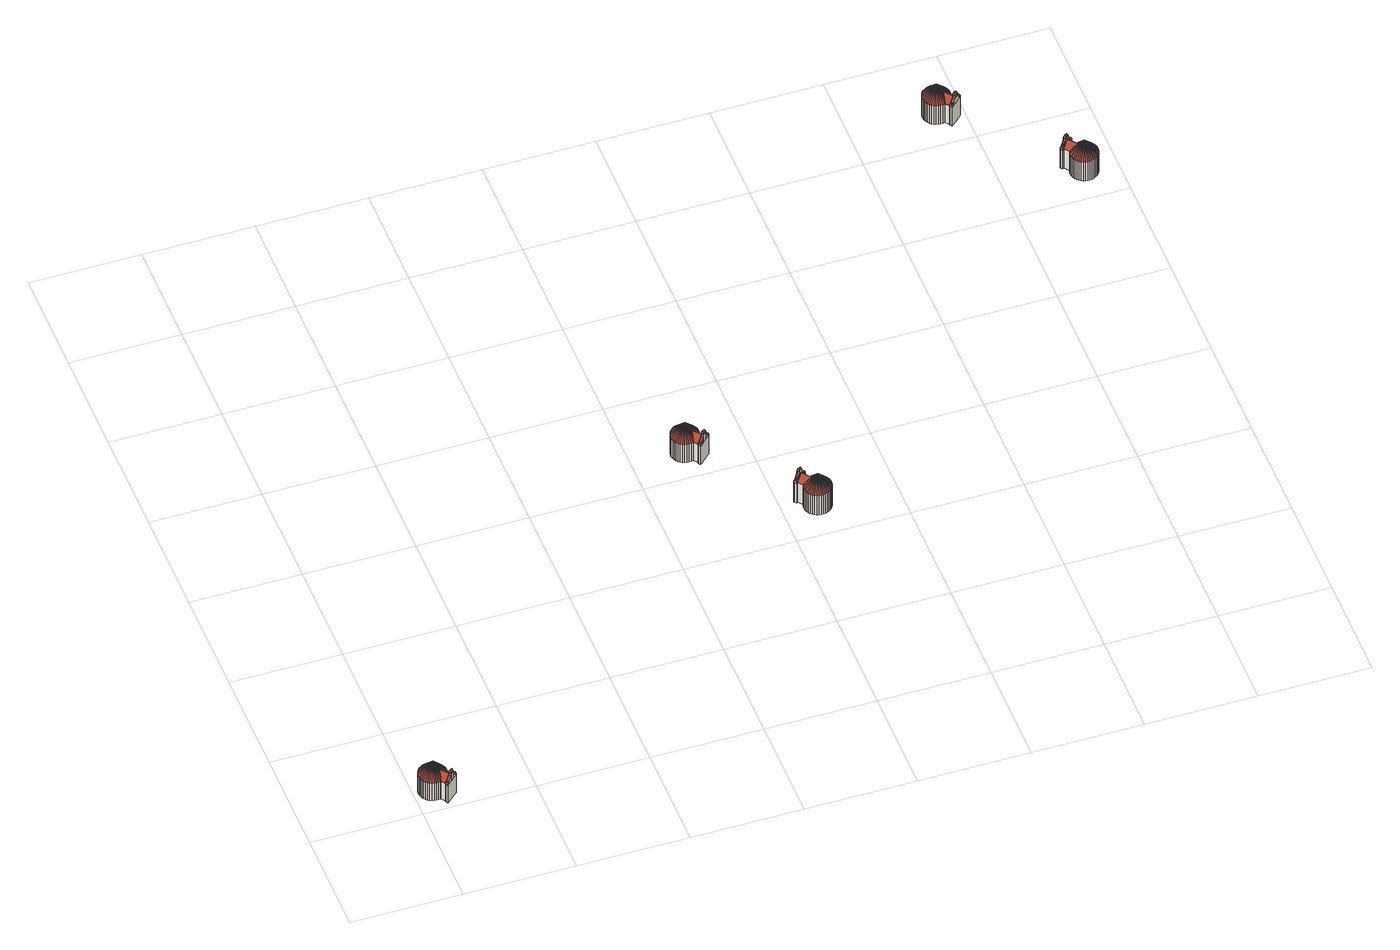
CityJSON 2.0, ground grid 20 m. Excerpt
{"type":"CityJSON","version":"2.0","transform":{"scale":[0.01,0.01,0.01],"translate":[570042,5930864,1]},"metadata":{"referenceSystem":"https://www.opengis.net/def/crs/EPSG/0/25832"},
"CityObjects":{
"building1":{"type":"Building","attributes":{"Grundfläche 2D":"21.886890","Grundhöhe NN":"1.999"},"children":["building1-1","building1-2","building1-3","building1-4"],"geometry":[{"type":"Solid","lod":"3","boundaries":[[[[0,1,2,3,4,5,6,7,8,9,10,11,12,13,14,15,16,17,18,19,20]],[[16,21,22,17]],[[23,22,21]],[[24,22,23]],[[25,22,24]],[[26,22,25]],[[27,22,26]],[[28,22,27]],[[29,22,28]],[[30,22,29]],[[31,22,30]],[[32,22,31]],[[33,22,32]],[[34,22,33]],[[35,22,34]],[[36,22,35]],[[37,22,36]],[[38,22,37]],[[39,22,38]],[[40,22,39]],[[41,22,40]],[[42,22,41]],[[43,22,42]],[[44,22,43]],[[45,22,44]],[[46,22,45]],[[47,22,46]],[[48,22,47]],[[49,22,48]],[[50,22,49]],[[51,22,50]],[[52,22,51]],[[53,22,52]],[[54,22,53]],[[55,22,54]],[[2,1,56,22,55]],[[57,18,17,22]],[[22,58,19,18,57]],[[22,59,20,19,58]],[[22,60,0,20,59]],[[22,56,1,0,60]],[[4,3,61,62]],[[5,4,62,63]],[[64,65,66,67,68,69,13,12,11,10,9,8,7,6,5,63,70]],[[14,13,69,71]],[[15,14,71,72]],[[16,15,72,73]],[[21,16,73,74]],[[23,21,74,75]],[[24,23,75,76]],[[25,24,76,77]],[[26,25,77,78]],[[27,26,78,79]],[[28,27,79,80]],[[29,28,80,81]],[[30,29,81,82]],[[31,30,82,83]],[[32,31,83,84]],[[33,32,84,85]],[[34,33,85,86]],[[35,34,86,87]],[[36,35,87,88]],[[37,36,88,89]],[[38,37,89,90]],[[39,38,90,91]],[[40,39,91,92]],[[41,40,92,93]],[[42,41,93,94]],[[43,42,94,95]],[[44,43,95,96]],[[45,44,96,97]],[[46,45,97,98]],[[47,46,98,99]],[[48,47,99,100]],[[49,48,100,101]],[[50,49,101,102]],[[51,50,102,103]],[[52,51,103,104]],[[53,52,104,105]],[[54,53,105,106]],[[55,54,106,107]],[[2,55,107,108]],[[3,2,108,61]],[[99,98,97,96,95,94,93,92,91,90,89,88,87,86,85,84,83,82,81,80,79,78,77,76,75,74,73,72,71,69,68,67,66,65,64,70,63,62,61,108,107,106,105,104,103,102,101,100]]]],"semantics":{"surfaces":[{"type":"RoofSurface"},{"type":"WallSurface"},{"type":"GroundSurface"}],"values":[[0,0,0,0,0,0,0,0,0,0,0,0,0,0,0,0,0,0,0,0,0,0,0,0,0,0,0,0,0,0,0,0,0,0,0,0,0,0,0,0,0,1,1,1,1,1,1,1,1,1,1,1,1,1,1,1,1,1,1,1,1,1,1,1,1,1,1,1,1,1,1,1,1,1,1,1,1,1,1,1,1,1,1,2]]}}]},
"building1-1":{"type":"BuildingInstallation","parents":["building1"],"geometry":[{"type":"MultiSurface","lod":"3","boundaries":[[[16,109,110,57,58,111,112,113,114,15]],[[56,115,116,2,3,117,112,111,59,60]]],"semantics":{"surfaces":[{"type":"RoofSurface"}],"values":[0,0]}}]},
"building1-2":{"type":"BuildingInstallation","parents":["building1"],"geometry":[{"type":"MultiSurface","lod":"3","boundaries":[[[118,119,120,121]],[[119,122,123,120]],[[124,125,123]],[[125,120,123]],[[126,122,119,118,127,128]],[[126,129,113,112,117,130,131,124,123,122]],[[125,124,131,132]],[[120,125,132,133]],[[121,120,133,134]],[[127,118,121,134,135,9,10,136]]],"semantics":{"surfaces":[{"type":"RoofSurface"},{"type":"WallSurface"}],"values":[0,0,0,0,1,1,1,1,1,1]}}]},
"building1-3":{"type":"BuildingInstallation","parents":["building1"],"geometry":[{"type":"MultiSurface","lod":"3","boundaries":[[[137,138,139,140,141]],[[140,142,143,144,141]],[[145,141,144,143]],[[137,141,145,146,138]],[[147,148,149,150,151,152,153]],[[150,149,154,155,151]],[[152,151,155,156,157,153]],[[140,139,158,142]],[[139,13,14,142,158]],[[142,14,15,114,113,129,145,143]],[[4,154,149,148,130,117,3]],[[154,4,5,156,155]],[[5,6,7,8,9,135,147,153,157,156]],[[13,139,138,146,136,10,11,12]]],"semantics":{"surfaces":[{"type":"RoofSurface"},{"type":"WallSurface"}],"values":[0,0,0,0,0,0,0,1,1,1,1,1,1,1]}}]},
"building1-4":{"type":"BuildingInstallation","parents":["building1"],"geometry":[{"type":"MultiSurface","lod":"3","boundaries":[[[127,159,160,126,128]],[[132,131,161,162,134,133]],[[162,147,135,134]],[[160,159,146,145]],[[160,145,129,126]],[[131,130,148,161]],[[162,161,148,147]],[[136,146,159,127]]],"semantics":{"surfaces":[{"type":"RoofSurface"},{"type":"WallSurface"}],"values":[0,0,1,1,1,1,1,1]}}]},
"building2":{"type":"Building","attributes":{"Grundfläche 2D":"21.887660","Grundhöhe NN":"1.999"},"children":["building2-1","building2-2","building2-3","building2-4"],"geometry":[{"type":"Solid","lod":"3","boundaries":[[[[163,164,165,166,167,168,169,170,171,172,173,174,175,176,177,178,179,180,181,182,183,184]],[[180,185,186,181]],[[187,186,185]],[[188,186,187]],[[189,186,188]],[[190,186,189]],[[191,186,190]],[[192,186,191]],[[193,186,192]],[[194,186,193]],[[195,186,194]],[[196,186,195]],[[197,186,196]],[[198,186,197]],[[199,186,198]],[[200,186,199]],[[201,186,200]],[[202,186,201]],[[203,186,202]],[[204,186,203]],[[205,186,204]],[[206,186,205]],[[207,186,206]],[[208,186,207]],[[209,186,208]],[[210,186,209]],[[211,186,210]],[[212,186,211]],[[213,186,212]],[[214,186,213]],[[215,186,214]],[[216,186,215]],[[217,186,216]],[[218,186,217]],[[219,186,218]],[[165,164,220,186,219]],[[221,182,181,186]],[[186,222,183,182,221]],[[186,223,184,183,222]],[[186,224,163,184,223]],[[186,220,164,163,224]],[[167,166,225,226]],[[227,169,168,167,226,228]],[[229,230,231,232,233,234,176,175,174,173,172,171,170,169,227,235]],[[177,176,234,236]],[[178,177,236,237]],[[179,178,237,238]],[[180,179,238,239]],[[185,180,239,240]],[[187,185,240,241]],[[188,187,241,242]],[[189,188,242,243]],[[190,189,243,244]],[[191,190,244,245]],[[192,191,245,246]],[[193,192,246,247]],[[194,193,247,248]],[[195,194,248,249]],[[196,195,249,250]],[[197,196,250,251]],[[198,197,251,252]],[[199,198,252,253]],[[200,199,253,254]],[[201,200,254,255]],[[202,201,255,256]],[[203,202,256,257]],[[204,203,257,258]],[[205,204,258,259]],[[206,205,259,260]],[[207,206,260,261]],[[208,207,261,262]],[[209,208,262,263]],[[210,209,263,264]],[[211,210,264,265]],[[212,211,265,266]],[[213,212,266,267]],[[214,213,267,268]],[[215,214,268,269]],[[216,215,269,270]],[[217,216,270,271]],[[218,217,271,272]],[[219,218,272,273]],[[165,219,273,274]],[[166,165,274,225]],[[264,263,262,261,260,259,258,257,256,255,254,253,252,251,250,249,248,247,246,245,244,243,242,241,240,239,238,237,236,234,233,232,231,230,229,235,227,228,226,225,274,273,272,271,270,269,268,267,266,265]]]],"semantics":{"surfaces":[{"type":"RoofSurface"},{"type":"WallSurface"},{"type":"GroundSurface"}],"values":[[0,0,0,0,0,0,0,0,0,0,0,0,0,0,0,0,0,0,0,0,0,0,0,0,0,0,0,0,0,0,0,0,0,0,0,0,0,0,0,0,0,1,1,1,1,1,1,1,1,1,1,1,1,1,1,1,1,1,1,1,1,1,1,1,1,1,1,1,1,1,1,1,1,1,1,1,1,1,1,1,1,1,1,1,2]]}}]},
"building2-1":{"type":"BuildingInstallation","parents":["building2"],"geometry":[{"type":"MultiSurface","lod":"3","boundaries":[[[275,276,277,278,279,280,281]],[[282,283,284,285]],[[283,282,286,287]],[[288,289,290,277,276,291,284,283,287,292,293,294]],[[295,279,278,277,290,296]],[[295,172,173,174,175,286,282,285,297,280,279]]],"semantics":{"surfaces":[{"type":"RoofSurface"},{"type":"WallSurface"}],"values":[0,0,1,1,1,1]}}]},
"building2-2":{"type":"BuildingInstallation","parents":["building2"],"geometry":[{"type":"MultiSurface","lod":"3","boundaries":[[[179,292,178]],[[180,298,299,221,222,300,294,293,292,179]],[[288,294,300,223,224,220,301,165,166,302,289]]],"semantics":{"surfaces":[{"type":"RoofSurface"}],"values":[0,0,0]}}]},
"building2-3":{"type":"BuildingInstallation","parents":["building2"],"geometry":[{"type":"MultiSurface","lod":"3","boundaries":[[[303,304,305,306,307]],[[308,303,307,309]],[[310,308,311]],[[303,308,310]],[[284,309,307,306,285]],[[284,291,276,311,308,309]],[[310,311,276,275]],[[303,310,275,281]],[[304,303,281,280]],[[280,297,285,306,305,304]]],"semantics":{"surfaces":[{"type":"RoofSurface"},{"type":"WallSurface"}],"values":[0,0,0,0,1,1,1,1,1,1]}}]},
"building2-4":{"type":"BuildingInstallation","parents":["building2"],"geometry":[{"type":"MultiSurface","lod":"3","boundaries":[[[312,313,314,315,316]],[[317,318,316,315]],[[287,316,318]],[[312,316,287,286,313]],[[295,296,290,319,320,321,322,323]],[[324,325,326,321,320,319]],[[322,321,326,327,328,323]],[[315,314,329,317]],[[314,176,177,317,329]],[[317,177,178,292,287,318]],[[289,302,166,167,325,324,319,290]],[[167,168,169,327,326,325]],[[169,170,171,172,295,323,328,327]],[[286,175,176,314,313]]],"semantics":{"surfaces":[{"type":"RoofSurface"},{"type":"WallSurface"}],"values":[0,0,0,0,0,0,0,1,1,1,1,1,1,1]}}]},
"building3":{"type":"Building","attributes":{"Grundfläche 2D":"21.886421","Grundhöhe NN":"1.705"},"children":["building3-1","building3-2","building3-3","building3-4"],"geometry":[{"type":"Solid","lod":"3","boundaries":[[[[330,331,332,333,334,335,336,337,338,339,340,341,342,343,344,345,346,347,348,349,350,351,352,353]],[[354,355,350,349,356]],[[357,354,356]],[[358,354,357]],[[359,354,358]],[[360,354,359]],[[361,354,360]],[[362,354,361]],[[363,354,362]],[[364,354,363]],[[365,354,364]],[[366,354,365]],[[367,354,366]],[[368,354,367]],[[369,354,368]],[[370,354,369]],[[371,354,370]],[[372,354,371]],[[373,354,372]],[[374,354,373]],[[375,354,374]],[[376,354,375]],[[377,354,376]],[[378,354,377]],[[379,354,378]],[[380,354,379]],[[381,354,380]],[[382,354,381]],[[383,354,382]],[[384,354,383]],[[385,354,384]],[[386,354,385]],[[387,354,386]],[[388,354,387]],[[389,354,388]],[[332,331,390,354,389]],[[354,391,351,350,355]],[[354,392,352,351,391]],[[354,393,353,352,392]],[[354,394,330,353,393]],[[354,390,331,330,394]],[[334,333,395,396]],[[397,336,335,334,396,398]],[[399,400,401,402,403,404,405,344,343,342,341,340,339,338,337,336,397,406]],[[407,346,345,344,405,408]],[[347,346,407,409]],[[348,347,409,410]],[[349,348,410,411]],[[356,349,411,412]],[[357,356,412,413]],[[358,357,413,414]],[[359,358,414,415]],[[360,359,415,416]],[[361,360,416,417]],[[362,361,417,418]],[[363,362,418,419]],[[364,363,419,420]],[[365,364,420,421]],[[366,365,421,422]],[[367,366,422,423]],[[368,367,423,424]],[[369,368,424,425]],[[370,369,425,426]],[[371,370,426,427]],[[372,371,427,428]],[[373,372,428,429]],[[374,373,429,430]],[[375,374,430,431]],[[376,375,431,432]],[[377,376,432,433]],[[378,377,433,434]],[[379,378,434,435]],[[380,379,435,436]],[[381,380,436,437]],[[382,381,437,438]],[[383,382,438,439]],[[384,383,439,440]],[[385,384,440,441]],[[386,385,441,442]],[[387,386,442,443]],[[388,387,443,444]],[[389,388,444,445]],[[332,389,445,446]],[[333,332,446,395]],[[435,434,433,432,431,430,429,428,427,426,425,424,423,422,421,420,419,418,417,416,415,414,413,412,411,410,409,407,408,405,404,403,402,401,400,399,406,397,398,396,395,446,445,444,443,442,441,440,439,438,437,436]]]],"semantics":{"surfaces":[{"type":"RoofSurface"},{"type":"WallSurface"},{"type":"GroundSurface"}],"values":[[0,0,0,0,0,0,0,0,0,0,0,0,0,0,0,0,0,0,0,0,0,0,0,0,0,0,0,0,0,0,0,0,0,0,0,0,0,0,0,0,0,1,1,1,1,1,1,1,1,1,1,1,1,1,1,1,1,1,1,1,1,1,1,1,1,1,1,1,1,1,1,1,1,1,1,1,1,1,1,1,1,1,1,1,2]]}}]},
"building3-1":{"type":"BuildingInstallation","parents":["building3"],"geometry":[{"type":"MultiSurface","lod":"3","boundaries":[[[447,448,449,450,451]],[[450,452,453,454,451]],[[455,451,454,453]],[[447,451,455,456,448]],[[457,458,459,460,461,462,463]],[[458,457,464,465,466,459]],[[460,459,466,467,468,461]],[[450,449,469,452]],[[344,345,346,452,469,449]],[[470,471,455,453,452,346,347,472]],[[473,474,333,334,465,464,457,463,475,476]],[[334,335,336,467,466,465]],[[336,337,338,339,340,341,342,343,344,449,448,456,477,478,479,462,461,468,467]]],"semantics":{"surfaces":[{"type":"RoofSurface"},{"type":"WallSurface"}],"values":[0,0,0,0,0,0,0,1,1,1,1,1,1]}}]},
"building3-2":{"type":"BuildingInstallation","parents":["building3"],"geometry":[{"type":"MultiSurface","lod":"3","boundaries":[[[480,481,482,483,484]],[[485,484,486]],[[487,480,484,485]],[[485,486,488]],[[484,483,489,490]],[[486,484,490,491]],[[488,486,491,492]],[[492,471,470,493,476,475,494,487,485,488]],[[495,481,480,487,494,496]],[[495,479,478,477,489,483,482,481]]],"semantics":{"surfaces":[{"type":"RoofSurface"},{"type":"WallSurface"}],"values":[0,0,0,0,1,1,1,1,1,1]}}]},
"building3-3":{"type":"BuildingInstallation","parents":["building3"],"geometry":[{"type":"MultiSurface","lod":"3","boundaries":[[[490,489,497,498,492,491]],[[494,499,500,495,496]],[[498,497,456,455]],[[471,492,498,455]],[[475,463,499,494]],[[500,499,463,462]],[[462,479,495,500]],[[489,477,456,497]]],"semantics":{"surfaces":[{"type":"RoofSurface"},{"type":"WallSurface"}],"values":[0,0,1,1,1,1,1,1]}}]},
"building3-4":{"type":"BuildingInstallation","parents":["building3"],"geometry":[{"type":"MultiSurface","lod":"3","boundaries":[[[348,472,347]],[[349,355,391,392,501,493,470,472,348]],[[390,502,332,333,474,473,476,493,501,393,394]]],"semantics":{"surfaces":[{"type":"RoofSurface"}],"values":[0,0,0]}}]},
"building4":{"type":"Building","attributes":{"Grundfläche 2D":"21.888256","Grundhöhe NN":"1.999"},"children":["building4-1","building4-2","building4-3","building4-4"],"geometry":[{"type":"Solid","lod":"3","boundaries":[[[[503,504,505,506,507,508,509,510,511,512,513,514,515,516,517,518,519,520,521,522,523,524]],[[520,525,526,521]],[[527,526,525]],[[528,526,527]],[[529,526,528]],[[530,526,529]],[[531,526,530]],[[532,526,531]],[[533,526,532]],[[534,526,533]],[[535,526,534]],[[536,526,535]],[[537,526,536]],[[538,526,537]],[[539,526,538]],[[540,526,539]],[[541,526,540]],[[542,526,541]],[[543,526,542]],[[544,526,543]],[[545,526,544]],[[546,526,545]],[[547,526,546]],[[548,526,547]],[[549,526,548]],[[550,526,549]],[[551,526,550]],[[552,526,551]],[[553,526,552]],[[554,526,553]],[[555,526,554]],[[556,526,555]],[[557,526,556]],[[558,526,557]],[[559,526,558]],[[504,560,526,559,505]],[[561,522,521,526]],[[526,562,523,522,561]],[[526,563,524,523,562]],[[526,564,503,524,563]],[[526,560,504,503,564]],[[507,506,565,566]],[[567,509,508,507,566,568]],[[569,570,571,572,573,574,516,515,514,513,512,511,510,509,567,575]],[[576,518,517,516,574,577]],[[519,518,576,578]],[[520,519,578,579]],[[525,520,579,580]],[[527,525,580,581]],[[528,527,581,582]],[[529,528,582,583]],[[530,529,583,584]],[[531,530,584,585]],[[532,531,585,586]],[[533,532,586,587]],[[534,533,587,588]],[[535,534,588,589]],[[536,535,589,590]],[[537,536,590,591]],[[538,537,591,592]],[[539,538,592,593]],[[540,539,593,594]],[[541,540,594,595]],[[542,541,595,596]],[[543,542,596,597]],[[544,543,597,598]],[[545,544,598,599]],[[546,545,599,600]],[[547,546,600,601]],[[548,547,601,602]],[[549,548,602,603]],[[550,549,603,604]],[[551,550,604,605]],[[552,551,605,606]],[[553,552,606,607]],[[554,553,607,608]],[[555,554,608,609]],[[556,555,609,610]],[[557,556,610,611]],[[558,557,611,612]],[[559,558,612,613]],[[505,559,613,614]],[[506,505,614,565]],[[603,602,601,600,599,598,597,596,595,594,593,592,591,590,589,588,587,586,585,584,583,582,581,580,579,578,576,577,574,573,572,571,570,569,575,567,568,566,565,614,613,612,611,610,609,608,607,606,605,604]]]],"semantics":{"surfaces":[{"type":"RoofSurface"},{"type":"WallSurface"},{"type":"GroundSurface"}],"values":[[0,0,0,0,0,0,0,0,0,0,0,0,0,0,0,0,0,0,0,0,0,0,0,0,0,0,0,0,0,0,0,0,0,0,0,0,0,0,0,0,0,1,1,1,1,1,1,1,1,1,1,1,1,1,1,1,1,1,1,1,1,1,1,1,1,1,1,1,1,1,1,1,1,1,1,1,1,1,1,1,1,1,1,2]]}}]},
"building4-1":{"type":"BuildingInstallation","parents":["building4"],"geometry":[{"type":"MultiSurface","lod":"3","boundaries":[[[520,615,616,561,562,617,618,619,620,621,519]],[[560,622,505,506,623,624,625,626,618,617,563,564]]],"semantics":{"surfaces":[{"type":"RoofSurface"}],"values":[0,0]}}]},
"building4-2":{"type":"BuildingInstallation","parents":["building4"],"geometry":[{"type":"MultiSurface","lod":"3","boundaries":[[[627,628,629,630]],[[631,632,630,629,633]],[[634,630,632,631]],[[630,634,635,627]],[[636,637,638,639,640,641,642,643]],[[644,645,646,641,640,639]],[[642,641,646,647,648,643]],[[629,628,649,633]],[[516,517,518,633,649,628]],[[633,518,519,621,620,619,650,634,631]],[[625,624,623,506,507,645,644,639,638,651,626]],[[507,508,509,647,646,645]],[[509,510,511,512,513,514,515,516,628,627,635,652,653,636,643,648,647]]],"semantics":{"surfaces":[{"type":"RoofSurface"},{"type":"WallSurface"}],"values":[0,0,0,0,0,0,0,1,1,1,1,1,1]}}]},
"building4-3":{"type":"BuildingInstallation","parents":["building4"],"geometry":[{"type":"MultiSurface","lod":"3","boundaries":[[[654,655,656,657,658,659,660]],[[661,662,663,664,665]],[[636,653,652,635,662,661,659,658]],[[663,662,635,634]],[[618,626,651,638,656,655,666,664,663,634,650,619]],[[636,658,657,656,638,637]]],"semantics":{"surfaces":[{"type":"RoofSurface"},{"type":"WallSurface"}],"values":[0,0,1,1,1,1]}}]},
"building4-4":{"type":"BuildingInstallation","parents":["building4"],"geometry":[{"type":"MultiSurface","lod":"3","boundaries":[[[667,668,669,670]],[[668,671,672,669]],[[673,674,672]],[[674,669,672]],[[664,671,668,667,661,665]],[[655,673,672,671,664,666]],[[674,673,655,654]],[[669,674,654,660]],[[670,669,660,659]],[[670,659,661,667]]],"semantics":{"surfaces":[{"type":"RoofSurface"},{"type":"WallSurface"}],"values":[0,0,0,0,1,1,1,1,1,1]}}]},
"building5":{"type":"Building","attributes":{"Grundfläche 2D":"21.887884","Grundhöhe NN":"2.080"},"children":["building5-1","building5-2","building5-3","building5-4"],"geometry":[{"type":"Solid","lod":"3","boundaries":[[[[675,676,677,678,679,680,681,682,683,684,685,686,687,688,689,690,691,692,693,694,695,696]],[[675,697,698,676]],[[699,698,697]],[[700,698,699]],[[701,698,700]],[[702,698,701]],[[703,698,702]],[[704,698,703]],[[705,698,704]],[[706,698,705]],[[707,698,706]],[[708,698,707]],[[709,698,708]],[[710,698,709]],[[711,698,710]],[[712,698,711]],[[713,698,712]],[[714,698,713]],[[715,698,714]],[[716,698,715]],[[717,698,716]],[[718,698,717]],[[719,698,718]],[[720,698,719]],[[721,698,720]],[[722,698,721]],[[723,698,722]],[[724,698,723]],[[725,698,724]],[[726,698,725]],[[727,698,726]],[[728,698,727]],[[729,698,728]],[[730,698,729]],[[731,698,730]],[[682,681,732,698,731]],[[680,733,698,732,681]],[[679,734,698,733,680]],[[678,735,698,734,679]],[[677,736,698,735,678]],[[676,698,736,677]],[[684,683,737,738]],[[685,684,738,739]],[[740,741,742,743,744,745,746,693,692,691,690,689,688,687,686,685,739,747]],[[748,695,694,693,746,749]],[[696,695,748,750]],[[675,696,750,751]],[[697,675,751,752]],[[699,697,752,753]],[[700,699,753,754]],[[701,700,754,755]],[[702,701,755,756]],[[703,702,756,757]],[[704,703,757,758]],[[705,704,758,759]],[[706,705,759,760]],[[707,706,760,761]],[[708,707,761,762]],[[709,708,762,763]],[[710,709,763,764]],[[711,710,764,765]],[[712,711,765,766]],[[713,712,766,767]],[[714,713,767,768]],[[715,714,768,769]],[[716,715,769,770]],[[717,716,770,771]],[[718,717,771,772]],[[719,718,772,773]],[[720,719,773,774]],[[721,720,774,775]],[[722,721,775,776]],[[723,722,776,777]],[[724,723,777,778]],[[725,724,778,779]],[[726,725,779,780]],[[727,726,780,781]],[[728,727,781,782]],[[729,728,782,783]],[[730,729,783,784]],[[731,730,784,785]],[[682,731,785,786]],[[683,682,786,737]],[[775,774,773,772,771,770,769,768,767,766,765,764,763,762,761,760,759,758,757,756,755,754,753,752,751,750,748,749,746,745,744,743,742,741,740,747,739,738,737,786,785,784,783,782,781,780,779,778,777,776]]]],"semantics":{"surfaces":[{"type":"RoofSurface"},{"type":"WallSurface"},{"type":"GroundSurface"}],"values":[[0,0,0,0,0,0,0,0,0,0,0,0,0,0,0,0,0,0,0,0,0,0,0,0,0,0,0,0,0,0,0,0,0,0,0,0,0,0,0,0,0,1,1,1,1,1,1,1,1,1,1,1,1,1,1,1,1,1,1,1,1,1,1,1,1,1,1,1,1,1,1,1,1,1,1,1,1,1,1,1,1,1,1,2]]}}]},
"building5-1":{"type":"BuildingInstallation","parents":["building5"],"geometry":[{"type":"MultiSurface","lod":"3","boundaries":[[[787,788,789,790,791,792]],[[793,794,795,796,797,798]],[[790,789,799,800]],[[800,801,802,803,804,805,806,794,793,807,791,790]],[[808,796,795,794,806,809]],[[691,799,789,788,797,796,808,688,689,690]]],"semantics":{"surfaces":[{"type":"RoofSurface"},{"type":"WallSurface"}],"values":[0,0,1,1,1,1]}}]},
"building5-2":{"type":"BuildingInstallation","parents":["building5"],"geometry":[{"type":"MultiSurface","lod":"3","boundaries":[[[675,810,811,736,735,812,803,802,801,696]],[[804,803,812,734,733,732,813,814,682,683,815,805]]],"semantics":{"surfaces":[{"type":"RoofSurface"}],"values":[0,0]}}]},
"building5-3":{"type":"BuildingInstallation","parents":["building5"],"geometry":[{"type":"MultiSurface","lod":"3","boundaries":[[[816,817,818,819,820]],[[819,821,822,823,820]],[[800,820,823,822]],[[816,820,800,799,817]],[[808,809,806,824,825,826,827,828]],[[829,830,831,826,825,824]],[[827,826,831,832,833,828]],[[819,818,834,821]],[[693,694,695,821,834,818]],[[821,695,696,801,800,822]],[[805,815,683,684,830,829,824,806]],[[830,684,685,832,831]],[[685,686,687,688,808,828,833,832]],[[691,692,693,818,817,799]]],"semantics":{"surfaces":[{"type":"RoofSurface"},{"type":"WallSurface"}],"values":[0,0,0,0,0,0,0,1,1,1,1,1,1,1]}}]},
"building5-4":{"type":"BuildingInstallation","parents":["building5"],"geometry":[{"type":"MultiSurface","lod":"3","boundaries":[[[835,836,837,838]],[[839,840,836]],[[840,837,836]],[[841,840,839]],[[842,843,840]],[[843,837,840]],[[792,791,841,839,836,835,788,787]],[[791,807,793,842,840,841]],[[797,838,837,843,842,793,798]],[[797,788,835,838]]],"semantics":{"surfaces":[{"type":"RoofSurface"},{"type":"WallSurface"}],"values":[0,0,0,0,0,0,1,1,1,1]}}]}
},
"vertices":[
[452,243,508],[418,225,508],[386,215,508],[454,137,508],[439,124,508],[472,86,508],[487,99,508],[491,103,508],[549,154,508],[557,160,508],[599,197,508],[607,204,508],[660,250,508],[681,268,508],[649,306,508],[626,287,508],[554,368,508],[550,357,508],[533,323,508],[510,292,508],[483,265,508],[562,393,508],[325,450,781],[568,431,508],[568,469,508],[562,507,508],[550,543,508],[533,577,508],[510,608,508],[483,635,508],[452,658,508],[418,675,508],[382,687,508],[344,693,508],[306,693,508],[268,687,508],[232,675,508],[198,658,508],[167,635,508],[140,608,508],[118,577,508],[101,543,508],[89,507,508],[83,469,508],[83,431,508],[89,393,508],[101,357,508],[118,323,508],[140,292,508],[167,265,508],[198,243,508],[232,225,508],[269,214,508],[306,208,508],[344,208,508],[382,214,508],[399,272,565],[469,362,591],[428,362,629],[408,353,637],[406,319,608],[454,137,100],[439,124,100],[472,86,100],[491,103,100],[549,154,100],[599,197,100],[607,204,100],[660,250,100],[681,268,100],[487,99,100],[649,306,100],[626,287,100],[554,368,100],[562,393,100],[568,431,100],[568,469,100],[562,507,100],[550,543,100],[533,577,100],[510,608,100],[483,635,100],[452,658,100],[418,675,100],[382,687,100],[344,693,100],[306,693,100],[268,687,100],[232,675,100],[198,658,100],[167,635,100],[140,608,100],[118,577,100],[101,543,100],[89,507,100],[83,469,100],[83,431,100],[89,393,100],[101,357,100],[118,323,100],[140,292,100],[167,265,100],[198,243,100],[232,225,100],[269,214,100],[306,208,100],[344,208,100],[382,214,100],[386,215,100],
[531,366,532],[528,365,535],[408,364,646],[540,212,646],[566,234,604],[574,241,592],[393,243,536],[388,222,515],[524,198,620],
[599,197,711],[582,215,742],[541,179,742],[557,160,711],[566,234,711],[540,212,711],[524,198,711],[540,180,741],[566,234,681],[599,197,681],[582,215,681],[566,234,632],[524,198,632],[524,198,681],[540,180,681],[541,179,681],[557,160,681],[557,160,632],[599,197,632],
[640,253,563],[660,250,547],[681,268,547],[665,288,573],[627,255,573],[649,306,547],[626,287,547],[627,267,563],[574,241,632],[607,204,632],[549,154,632],[517,191,632],[458,140,547],[480,137,563],[489,135,569],[489,127,563],[491,103,547],[439,124,547],[455,105,569],[472,86,547],[487,99,547],[665,288,569],
[607,204,681],[574,241,681],[517,191,681],[549,154,681],
[7064,6364,524],[7031,6346,524],[6999,6334,524],[7070,6258,524],[7055,6245,524],[7071,6227,524],[7089,6208,524],[7104,6222,524],[7107,6225,524],[7164,6278,524],[7187,6300,524],[7212,6323,524],[7220,6330,524],[7293,6397,524],[7259,6434,524],[7237,6413,524],[7236,6414,524],[7162,6493,524],[7158,6482,524],[7142,6447,524],[7121,6415,524],[7095,6388,524],[7169,6518,524],[6931,6567,797],[7174,6556,524],[7172,6594,524],[7165,6632,524],[7152,6668,524],[7134,6701,524],[7110,6731,524],[7082,6757,524],[7051,6779,524],[7016,6795,524],[6980,6805,524],[6942,6810,524],[6904,6809,524],[6866,6802,524],[6830,6789,524],[6797,6770,524],[6767,6747,524],[6741,6719,524],[6719,6688,524],[6703,6653,524],[6692,6616,524],[6688,6578,524],[6689,6540,524],[6696,6503,524],[6709,6467,524],[6728,6433,524],[6751,6403,524],[6779,6377,524],[6810,6356,524],[6845,6340,524],[6882,6329,524],[6919,6324,524],[6958,6325,524],[6995,6333,524],[7010,6392,580],[7078,6484,607],[7036,6483,645],[7017,6473,653],[7016,6438,624],[7070,6258,100],[7055,6245,100],[7089,6208,100],[7071,6227,100],[7107,6225,100],[7164,6278,100],[7187,6300,100],[7212,6323,100],[7220,6330,100],[7293,6397,100],[7104,6222,100],[7259,6434,100],[7237,6413,100],[7236,6414,100],[7162,6493,100],[7169,6518,100],[7174,6556,100],[7172,6594,100],[7165,6632,100],[7152,6668,100],[7134,6701,100],[7110,6731,100],[7082,6757,100],[7051,6779,100],[7016,6795,100],[6980,6805,100],[6942,6810,100],[6904,6809,100],[6866,6802,100],[6830,6789,100],[6797,6770,100],[6767,6747,100],[6741,6719,100],[6719,6688,100],[6703,6653,100],[6692,6616,100],[6688,6578,100],[6689,6540,100],[6696,6503,100],[6709,6467,100],[6728,6433,100],[6751,6403,100],[6779,6377,100],[6810,6356,100],[6845,6340,100],[6882,6329,100],[6919,6324,100],[6958,6325,100],[6995,6333,100],[6999,6334,100],
[7154,6304,696],[7138,6322,696],[7131,6315,696],[7147,6297,696],[7164,6278,696],[7172,6285,696],[7155,6303,696],[7220,6330,696],[7186,6366,696],[7178,6359,696],[7212,6323,696],[7220,6330,648],[7186,6366,648],[7138,6322,636],[7131,6315,624],[7131,6315,648],[7153,6336,696],[7186,6366,607],[7178,6359,620],[7153,6336,662],[7164,6278,648],[7147,6297,648],[7187,6300,696],
[7139,6489,547],[7135,6489,550],[7017,6484,662],[7001,6341,530],[7073,6262,530],
[7155,6303,758],[7172,6285,727],[7187,6300,727],[7212,6323,727],[7195,6341,758],[7153,6336,727],[7178,6359,727],[7154,6304,757],[7138,6322,727],
[7251,6380,578],[7271,6378,563],[7293,6397,563],[7275,6416,588],[7238,6382,588],[7259,6434,563],[7237,6413,563],[7073,6262,563],[7096,6259,578],[7104,6258,585],[7105,6249,579],[7107,6225,563],[7070,6258,563],[7055,6245,563],[7071,6227,585],[7089,6208,563],[7104,6222,563],[7275,6416,585],
[8488,4904,524],[8523,4921,524],[8555,4930,524],[8489,5010,524],[8505,5023,524],[8489,5041,524],[8473,5061,524],[8457,5048,524],[8454,5045,524],[8394,4995,524],[8386,4989,524],[8369,4975,524],[8335,4947,524],[8281,4902,524],[8259,4884,524],[8275,4864,524],[8291,4846,524],[8314,4865,524],[8314,4864,524],[8384,4781,524],[8388,4792,524],[8406,4826,524],[8429,4856,524],[8457,4882,524],[8610,4694,797],[8408,4783,548],[8375,4756,524],[8369,4719,524],[8368,4680,524],[8373,4643,524],[8383,4606,524],[8400,4572,524],[8422,4540,524],[8448,4513,524],[8478,4489,524],[8512,4471,524],[8548,4459,524],[8585,4452,524],[8624,4451,524],[8661,4456,524],[8698,4467,524],[8732,4483,524],[8764,4505,524],[8792,4531,524],[8815,4562,524],[8833,4595,524],[8845,4631,524],[8852,4669,524],[8853,4707,524],[8848,4745,524],[8837,4781,524],[8821,4816,524],[8799,4847,524],[8773,4875,524],[8743,4898,524],[8709,4916,524],[8673,4929,524],[8635,4936,524],[8597,4937,524],[8559,4932,524],[8541,4873,580],[8469,4786,607],[8510,4784,645],[8530,4793,653],[8533,4827,624],[8489,5010,70],[8505,5023,70],[8473,5061,70],[8489,5041,70],[8454,5045,70],[8394,4995,70],[8386,4989,70],[8369,4975,70],[8335,4947,70],[8281,4902,70],[8259,4884,70],[8457,5048,70],[8291,4846,70],[8275,4864,70],[8314,4865,70],[8314,4864,70],[8384,4781,70],[8375,4756,70],[8369,4719,70],[8368,4680,70],[8373,4643,70],[8383,4606,70],[8400,4572,70],[8422,4540,70],[8448,4513,70],[8478,4489,70],[8512,4471,70],[8548,4459,70],[8585,4452,70],[8624,4451,70],[8661,4456,70],[8698,4467,70],[8732,4483,70],[8764,4505,70],[8792,4531,70],[8815,4562,70],[8833,4595,70],[8845,4631,70],[8852,4669,70],[8853,4707,70],[8848,4745,70],[8837,4781,70],[8821,4816,70],[8799,4847,70],[8773,4875,70],[8743,4898,70],[8709,4916,70],[8673,4929,70],[8635,4936,70],[8597,4937,70],[8559,4932,70],[8555,4930,70],
[8301,4899,578],[8281,4902,563],[8259,4884,563],[8275,4864,588],[8314,4896,588],[8291,4846,563],[8314,4865,563],[8314,4884,578],[8367,4909,648],[8335,4947,648],[8485,5007,563],[8463,5011,578],[8455,5013,585],[8454,5021,579],[8454,5045,563],[8394,4995,648],[8425,4957,648],[8489,5010,563],[8505,5023,563],[8489,5041,585],[8473,5061,563],[8457,5048,563],[8275,4864,585],[8393,4930,648],[8375,4915,648],[8367,4909,607],[8425,4957,624],[8485,5007,530],[8418,4951,648],[8410,4944,648],[8343,4954,648],[8369,4975,648],[8386,4989,648],
[8402,4970,758],[8386,4989,727],[8369,4975,727],[8343,4954,727],[8359,4935,758],[8401,4937,727],[8360,4934,757],[8418,4951,727],[8375,4915,727],[8343,4954,696],[8359,4935,696],[8360,4934,696],[8375,4915,696],[8401,4937,662],[8418,4951,696],[8386,4989,696],[8402,4970,696],
[8335,4947,696],[8367,4909,696],[8425,4957,696],[8394,4995,696],
[8530,4782,662],[8546,4892,562],
[13663,12490,532],[13630,12472,532],[13598,12460,532],[13668,12384,532],[13653,12371,532],[13670,12353,532],[13687,12334,532],[13702,12348,532],[13706,12351,532],[13763,12404,532],[13770,12411,532],[13811,12449,532],[13818,12456,532],[13891,12523,532],[13873,12542,532],[13857,12560,532],[13835,12540,532],[13760,12619,532],[13757,12608,532],[13741,12573,532],[13719,12541,532],[13693,12514,532],[13767,12644,532],[13529,12693,806],[13772,12682,532],[13771,12720,532],[13764,12758,532],[13751,12794,532],[13732,12827,532],[13709,12857,532],[13681,12883,532],[13649,12905,532],[13615,12921,532],[13578,12932,532],[13540,12936,532],[13502,12935,532],[13465,12928,532],[13429,12915,532],[13395,12896,532],[13365,12873,532],[13339,12845,532],[13318,12814,532],[13302,12779,532],[13291,12742,532],[13286,12704,532],[13287,12666,532],[13294,12629,532],[13307,12593,532],[13326,12560,532],[13349,12529,532],[13377,12503,532],[13409,12482,532],[13443,12466,532],[13480,12455,532],[13518,12450,532],[13556,12452,532],[13594,12459,532],[13609,12518,589],[13676,12610,616],[13635,12609,653],[13615,12599,662],[13614,12565,632],[13668,12384,100],[13653,12371,100],[13687,12334,100],[13670,12353,100],[13706,12351,100],[13763,12404,100],[13770,12411,100],[13811,12449,100],[13818,12456,100],[13891,12523,100],[13702,12348,100],[13857,12560,100],[13873,12542,100],[13835,12540,100],[13760,12619,100],[13767,12644,100],[13772,12682,100],[13771,12720,100],[13764,12758,100],[13751,12794,100],[13732,12827,100],[13709,12857,100],[13681,12883,100],[13649,12905,100],[13615,12921,100],[13578,12932,100],[13540,12936,100],[13502,12935,100],[13465,12928,100],[13429,12915,100],[13395,12896,100],[13365,12873,100],[13339,12845,100],[13318,12814,100],[13302,12779,100],[13291,12742,100],[13286,12704,100],[13287,12666,100],[13294,12629,100],[13307,12593,100],[13326,12560,100],[13349,12529,100],[13377,12503,100],[13409,12482,100],[13443,12466,100],[13480,12455,100],[13518,12450,100],[13556,12452,100],[13594,12459,100],[13598,12460,100],
[13737,12616,556],[13734,12615,559],[13615,12610,670],[13752,12462,670],[13760,12470,657],[13777,12485,629],[13784,12492,616],[13599,12467,539],[13672,12388,538],[13729,12441,633],[13736,12448,645],[13744,12454,657],
[13870,12504,572],[13891,12523,572],[13873,12542,597],[13837,12508,597],[13835,12540,572],[13836,12521,587],[13857,12560,572],[13784,12492,657],[13818,12456,657],[13763,12404,657],[13745,12423,657],[13729,12441,657],[13672,12388,572],[13694,12385,587],[13703,12384,593],[13704,12375,588],[13706,12351,572],[13668,12384,572],[13653,12371,572],[13670,12353,593],[13687,12334,572],[13702,12348,572],[13873,12542,593],[13777,12485,657],[13736,12448,657],[13811,12449,657],[13770,12411,657],
[13753,12430,705],[13736,12448,705],[13729,12441,705],[13745,12423,705],[13763,12404,705],[13770,12411,705],[13753,12429,705],[13811,12449,705],[13818,12456,705],[13784,12492,705],[13777,12485,705],[13794,12467,705],[13752,12462,705],
[13811,12449,736],[13794,12467,766],[13753,12429,766],[13770,12411,736],[13777,12485,736],[13752,12462,736],[13736,12448,736],[13753,12430,765],
[15170,10696,546],[15174,10707,546],[15192,10741,546],[15215,10771,546],[15242,10798,546],[15274,10820,546],[15308,10836,546],[15340,10846,546],[15274,10925,546],[15290,10938,546],[15258,10976,546],[15242,10963,546],[15238,10960,546],[15178,10910,546],[15171,10904,546],[15128,10869,546],[15120,10862,546],[15066,10817,546],[15044,10798,546],[15061,10779,546],[15076,10760,546],[15099,10779,546],[15161,10671,546],[15397,10610,819],[15155,10634,546],[15154,10595,546],[15159,10558,546],[15170,10521,546],[15187,10487,546],[15208,10455,546],[15235,10428,546],[15265,10405,546],[15299,10387,546],[15335,10374,546],[15373,10367,546],[15411,10367,546],[15449,10372,546],[15485,10383,546],[15519,10400,546],[15551,10421,546],[15578,10448,546],[15601,10478,546],[15619,10512,546],[15632,10548,546],[15639,10586,546],[15639,10624,546],[15634,10662,546],[15623,10698,546],[15606,10733,546],[15585,10764,546],[15558,10791,546],[15528,10814,546],[15494,10832,546],[15458,10845,546],[15421,10852,546],[15382,10853,546],[15345,10847,546],[15327,10789,602],[15319,10743,646],[15316,10709,675],[15295,10700,666],[15254,10701,629],[15274,10925,108],[15290,10938,108],[15258,10976,108],[15238,10960,108],[15178,10910,108],[15171,10904,108],[15128,10869,108],[15120,10862,108],[15066,10817,108],[15044,10798,108],[15242,10963,108],[15076,10760,108],[15061,10779,108],[15099,10779,108],[15170,10696,108],[15161,10671,108],[15155,10634,108],[15154,10595,108],[15159,10558,108],[15170,10521,108],[15187,10487,108],[15208,10455,108],[15235,10428,108],[15265,10405,108],[15299,10387,108],[15335,10374,108],[15373,10367,108],[15411,10367,108],[15449,10372,108],[15485,10383,108],[15519,10400,108],[15551,10421,108],[15578,10448,108],[15601,10478,108],[15619,10512,108],[15632,10548,108],[15639,10586,108],[15639,10624,108],[15634,10662,108],[15623,10698,108],[15606,10733,108],[15585,10764,108],[15558,10791,108],[15528,10814,108],[15494,10832,108],[15458,10845,108],[15421,10852,108],[15382,10853,108],[15345,10847,108],[15340,10846,108],
[15144,10850,718],[15128,10869,718],[15120,10862,718],[15152,10824,718],[15160,10830,718],[15145,10849,718],[15203,10866,718],[15210,10872,718],[15194,10891,718],[15178,10910,718],[15171,10904,718],[15187,10885,718],[15120,10862,670],[15152,10824,670],[15152,10824,629],[15160,10830,642],[15186,10852,684],[15203,10866,658],[15210,10872,646],[15210,10872,670],[15186,10852,718],[15178,10910,670],[15194,10891,670],
[15193,10698,569],[15196,10699,572],[15315,10698,684],[15334,10818,573],[15339,10839,552],[15270,10922,552],
[15086,10813,600],[15066,10817,585],[15044,10798,585],[15061,10779,610],[15099,10811,610],[15076,10760,585],[15099,10779,585],[15099,10798,600],[15270,10922,585],[15248,10926,600],[15240,10928,606],[15239,10936,601],[15238,10960,585],[15274,10925,585],[15290,10938,585],[15274,10957,606],[15258,10976,585],[15242,10963,585],[15061,10779,606],
[15128,10869,749],[15144,10850,780],[15187,10885,780],[15171,10904,749],[15145,10849,779],[15186,10852,749],[15160,10830,749],[15203,10866,749],[15187,10884,779]
]}
